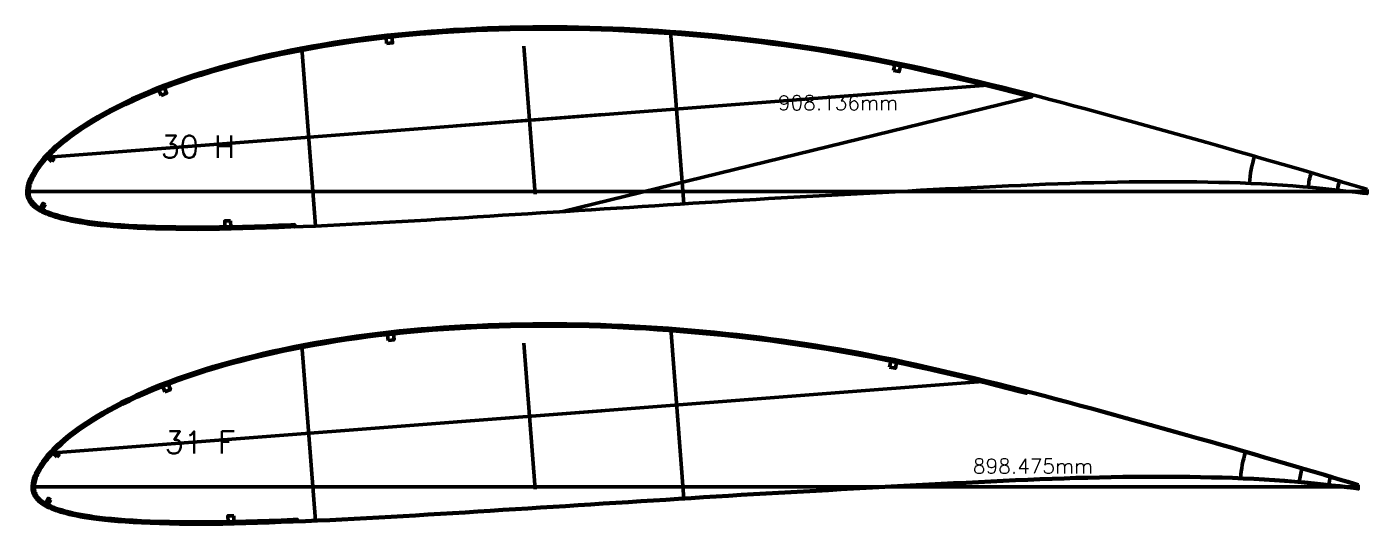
# Model space of a CAD drawing. Header units: metres. Extents: x -405 to 675, y -15418 to 133.
# Drawn here: x -341 to 568, y -6025 to -5688 of the extents above; entities that cross this region are included whole.
import ezdxf
from ezdxf.enums import TextEntityAlignment as Align

# ---------------------------------------------------------------- set-up
doc = ezdxf.new("R2010")
doc.units = ezdxf.units.M
for name, color, linetype, lineweight in [('FoilLayer', 7, 'Continuous', 50), ('RefFoilLayer', 7, 'Continuous', 50), ('StringerLayer', 7, 'Continuous', 50), ('SubLayer', 7, 'Continuous', 50), ('TextLayer', 7, 'Continuous', 50)]:
    doc.layers.add(name, color=color, linetype=linetype, lineweight=lineweight)
doc.styles.add('MSゴシック', font='romans')

msp = doc.modelspace()

# ---------------------------------------------------------------- linework, layer by layer
at = {"layer": 'FoilLayer'}
msp.add_line((340.18, -5735.85), (22.7, -5813.49), dxfattribs=at)
for points in [[(567.58, -5798.64), (564.8, -5797.75), (560.34, -5796.4), (555.51, -5794.9), (550.23, -5793.31), (544.47, -5791.6), (538.29, -5789.77), (531.74, -5787.82), (524.88, -5785.8), (517.83, -5783.71), (510.71, -5781.63), (503.54, -5779.59), (496.27, -5777.46), (488.91, -5775.3), (481.42, -5773.16), (473.82, -5770.99), (466.08, -5768.82), (458.21, -5766.6), (450.2, -5764.34), (442.11, -5762.07), (433.95, -5759.79), (425.77, -5757.5), (417.59, -5755.21), (409.41, -5752.94), (401.23, -5750.68), (393.06, -5748.43), (384.91, -5746.2), (376.79, -5743.99), (368.7, -5741.81), (360.63, -5739.65), (352.57, -5737.53), (344.53, -5735.43), (340.55, -5734.4), (340.18, -5735.85), (336.14, -5734.81), (328.15, -5732.77), (320.17, -5730.77), (312.19, -5728.8), (304.22, -5726.86), (296.26, -5724.95), (288.31, -5723.07), (280.42, -5721.22), (272.59, -5719.42), (264.82, -5717.68), (257.08, -5716), (249.36, -5714.37), (241.67, -5712.8), (233.99, -5711.28), (226.32, -5709.81), (218.67, -5708.4), (211.02, -5707.05), (203.37, -5705.75), (195.72, -5704.5), (188.05, -5703.31), (180.37, -5702.17), (172.68, -5701.08), (164.98, -5700.04), (157.28, -5699.05), (149.57, -5698.11), (141.83, -5697.23), (134.08, -5696.4), (126.31, -5695.61), (118.52, -5694.87), (110.74, -5694.17), (102.95, -5693.53), (95.17, -5692.93), (87.4, -5692.38), (79.64, -5691.89), (71.89, -5691.45), (64.14, -5691.06), (56.4, -5690.72), (48.67, -5690.44), (40.95, -5690.21), (33.24, -5690.04), (25.53, -5689.92), (17.82, -5689.86), (10.12, -5689.85), (2.42, -5689.9), (-5.28, -5690.01), (-12.98, -5690.16), (-20.66, -5690.37), (-28.33, -5690.64), (-35.99, -5690.96), (-43.63, -5691.34), (-51.25, -5691.77), (-58.86, -5692.26), (-66.42, -5692.8), (-73.93, -5693.39), (-81.39, -5694.04), (-88.8, -5694.76), (-96.18, -5695.56), (-103.55, -5696.42), (-110.9, -5697.35), (-118.23, -5698.35), (-125.54, -5699.41), (-132.82, -5700.53), (-140.06, -5701.72), (-147.26, -5702.97), (-154.42, -5704.29), (-161.53, -5705.67), (-168.58, -5707.12), (-175.57, -5708.63), (-182.5, -5710.21), (-189.36, -5711.86), (-196.17, -5713.58), (-202.92, -5715.37), (-209.58, -5717.21), (-216.12, -5719.09), (-222.51, -5721.02), (-228.77, -5723.01), (-234.89, -5725.07), (-240.88, -5727.19), (-246.75, -5729.38), (-252.47, -5731.62), (-258.05, -5733.91), (-263.46, -5736.24), (-268.7, -5738.61), (-273.75, -5741), (-278.6, -5743.39), (-283.22, -5745.76), (-287.59, -5748.1), (-291.71, -5750.41), (-295.57, -5752.68), (-299.17, -5754.9), (-302.54, -5757.07), (-305.67, -5759.18), (-308.58, -5761.22), (-311.27, -5763.18), (-313.75, -5765.08), (-316.04, -5766.92), (-318.15, -5768.69), (-320.1, -5770.41), (-321.9, -5772.07), (-323.56, -5773.68), (-325.1, -5775.23), (-326.52, -5776.73), (-327.83, -5778.18), (-329.04, -5779.58), (-330.16, -5780.94), (-331.18, -5782.26), (-332.13, -5783.55), (-333.01, -5784.79), (-333.81, -5786), (-334.55, -5787.18), (-335.22, -5788.34), (-335.85, -5789.46), (-336.41, -5790.53), (-336.91, -5791.57), (-337.35, -5792.63), (-337.75, -5793.66), (-338.1, -5794.62), (-338.39, -5795.55), (-338.61, -5796.49), (-338.79, -5797.42), (-338.92, -5798.32), (-339.01, -5799.19), (-339.05, -5800.06), (-339.04, -5800.85), (-338.98, -5801.66), (-338.86, -5802.46), (-338.66, -5803.26), (-338.38, -5804.07), (-338.04, -5804.87), (-337.62, -5805.66), (-337.14, -5806.42), (-336.57, -5807.18), (-335.93, -5807.91), (-335.2, -5808.63), (-334.41, -5809.33), (-333.54, -5810.02), (-332.61, -5810.67), (-331.61, -5811.31), (-330.52, -5811.92), (-329.36, -5812.51), (-328.1, -5813.08), (-326.76, -5813.64), (-325.33, -5814.19), (-323.81, -5814.74), (-322.19, -5815.28), (-320.46, -5815.82), (-318.62, -5816.36), (-316.66, -5816.89), (-314.56, -5817.41), (-312.29, -5817.92), (-309.86, -5818.43), (-307.23, -5818.94), (-304.39, -5819.44), (-301.32, -5819.95), (-298.01, -5820.44), (-294.43, -5820.91), (-290.54, -5821.36), (-286.31, -5821.77), (-281.71, -5822.16), (-276.74, -5822.54), (-271.41, -5822.88), (-265.71, -5823.18), (-259.66, -5823.44), (-253.25, -5823.64), (-246.52, -5823.8), (-239.52, -5823.93), (-232.33, -5824.01), (-225, -5824.05), (-217.55, -5824.02), (-209.96, -5823.93), (-202.22, -5823.77), (-194.33, -5823.58), (-186.34, -5823.34), (-178.24, -5823.07), (-170.04, -5822.78), (-161.76, -5822.46), (-158.98, -5822.35), (-158.92, -5823.85), (-153.38, -5823.63), (-145.06, -5823.29), (-136.74, -5822.92), (-128.41, -5822.52), (-120.03, -5822.1), (-111.62, -5821.67), (-103.19, -5821.22), (-94.77, -5820.76), (-86.37, -5820.28), (-77.94, -5819.78), (-69.48, -5819.26), (-60.99, -5818.72), (-52.47, -5818.19), (-43.93, -5817.67), (-35.38, -5817.14), (-26.81, -5816.6), (-18.23, -5816.05), (-9.63, -5815.5), (-1.04, -5814.96), (7.56, -5814.43), (16.16, -5813.89), (24.75, -5813.36), (33.34, -5812.81), (41.93, -5812.26), (50.53, -5811.72), (59.13, -5811.17), (67.73, -5810.64), (76.32, -5810.1), (84.92, -5809.55), (93.51, -5809), (102.1, -5808.45), (110.68, -5807.9), (119.26, -5807.36), (127.82, -5806.83), (136.39, -5806.3), (144.95, -5805.78), (153.51, -5805.27), (162.05, -5804.76), (170.59, -5804.27), (179.13, -5803.79), (187.69, -5803.32), (196.27, -5802.85), (204.85, -5802.38), (213.43, -5801.91), (222.02, -5801.43), (230.6, -5800.96), (239.17, -5800.49), (247.75, -5800.03), (256.32, -5799.58), (264.89, -5799.12), (273.44, -5798.66), (281.96, -5798.21), (290.48, -5797.77), (298.99, -5797.36), (307.52, -5796.94), (316.03, -5796.53), (324.5, -5796.13), (332.92, -5795.74), (341.27, -5795.37), (349.59, -5795.04), (357.88, -5794.71), (366.08, -5794.41), (374.2, -5794.15), (382.28, -5793.94), (390.34, -5793.76), (398.38, -5793.61), (406.34, -5793.46), (414.15, -5793.32), (421.81, -5793.26), (429.46, -5793.3), (437.1, -5793.34), (444.67, -5793.36), (452.13, -5793.44), (459.56, -5793.61), (466.98, -5793.78), (474.32, -5793.91), (481.55, -5794.09), (488.75, -5794.4), (496, -5794.77), (503.22, -5795.14), (510.25, -5795.53), (517.14, -5796.06), (523.99, -5796.67), (530.73, -5797.29), (537.23, -5797.92), (543.43, -5798.56), (549.29, -5799.21), (554.79, -5799.81), (559.9, -5800.41), (564.61, -5800.98), (567.52, -5801.36)], [(561.41, -5999.08), (558.66, -5998.2), (554.25, -5996.87), (549.47, -5995.39), (544.25, -5993.81), (538.55, -5992.12), (532.43, -5990.31), (525.95, -5988.38), (519.17, -5986.38), (512.2, -5984.32), (505.16, -5982.26), (498.06, -5980.24), (490.86, -5978.14), (483.58, -5976), (476.18, -5973.87), (468.65, -5971.73), (461, -5969.58), (453.21, -5967.38), (445.29, -5965.16), (437.28, -5962.91), (429.21, -5960.65), (421.12, -5958.38), (413.03, -5956.12), (404.94, -5953.87), (396.85, -5951.64), (388.76, -5949.41), (380.7, -5947.21), (372.66, -5945.02), (364.66, -5942.86), (356.68, -5940.73), (348.7, -5938.63), (340.75, -5936.55), (336.82, -5935.53), (336.55, -5936.55), (332.56, -5935.52), (324.65, -5933.5), (316.76, -5931.52), (308.87, -5929.57), (300.98, -5927.65), (293.1, -5925.76), (285.24, -5923.9), (277.44, -5922.07), (269.69, -5920.3), (262, -5918.58), (254.34, -5916.91), (246.71, -5915.3), (239.09, -5913.74), (231.5, -5912.24), (223.91, -5910.79), (216.34, -5909.39), (208.77, -5908.05), (201.21, -5906.77), (193.63, -5905.54), (186.05, -5904.36), (178.45, -5903.23), (170.84, -5902.15), (163.23, -5901.12), (155.6, -5900.14), (147.97, -5899.21), (140.32, -5898.34), (132.65, -5897.52), (124.96, -5896.74), (117.26, -5896), (109.56, -5895.32), (101.86, -5894.68), (94.16, -5894.09), (86.47, -5893.54), (78.79, -5893.05), (71.12, -5892.62), (63.46, -5892.23), (55.8, -5891.9), (48.16, -5891.62), (40.52, -5891.39), (32.88, -5891.22), (25.26, -5891.11), (17.64, -5891.04), (10.02, -5891.04), (2.4, -5891.09), (-5.22, -5891.19), (-12.84, -5891.35), (-20.44, -5891.56), (-28.03, -5891.82), (-35.6, -5892.14), (-43.16, -5892.51), (-50.71, -5892.94), (-58.23, -5893.42), (-65.71, -5893.95), (-73.14, -5894.54), (-80.52, -5895.19), (-87.85, -5895.9), (-95.15, -5896.69), (-102.44, -5897.54), (-109.72, -5898.46), (-116.97, -5899.44), (-124.2, -5900.49), (-131.4, -5901.6), (-138.57, -5902.78), (-145.69, -5904.02), (-152.77, -5905.32), (-159.8, -5906.69), (-166.78, -5908.12), (-173.7, -5909.62), (-180.56, -5911.18), (-187.34, -5912.81), (-194.08, -5914.52), (-200.76, -5916.29), (-207.35, -5918.1), (-213.81, -5919.96), (-220.14, -5921.88), (-226.33, -5923.85), (-232.39, -5925.88), (-238.32, -5927.98), (-244.12, -5930.14), (-249.78, -5932.36), (-255.3, -5934.63), (-260.65, -5936.93), (-265.83, -5939.28), (-270.83, -5941.64), (-275.63, -5944.01), (-280.2, -5946.35), (-284.53, -5948.67), (-288.6, -5950.95), (-292.41, -5953.19), (-295.98, -5955.39), (-299.31, -5957.54), (-302.41, -5959.62), (-305.28, -5961.64), (-307.95, -5963.59), (-310.4, -5965.47), (-312.67, -5967.28), (-314.76, -5969.03), (-316.68, -5970.73), (-318.46, -5972.38), (-320.11, -5973.97), (-321.63, -5975.5), (-323.03, -5976.99), (-324.33, -5978.42), (-325.53, -5979.81), (-326.63, -5981.15), (-327.65, -5982.46), (-328.59, -5983.73), (-329.45, -5984.97), (-330.25, -5986.16), (-330.97, -5987.33), (-331.64, -5988.47), (-332.26, -5989.58), (-332.82, -5990.64), (-333.31, -5991.67), (-333.74, -5992.71), (-334.14, -5993.73), (-334.49, -5994.68), (-334.77, -5995.6), (-334.99, -5996.53), (-335.17, -5997.45), (-335.3, -5998.34), (-335.39, -5999.2), (-335.43, -6000.06), (-335.42, -6000.84), (-335.36, -6001.64), (-335.24, -6002.43), (-335.04, -6003.22), (-334.77, -6004.02), (-334.43, -6004.81), (-334.02, -6005.59), (-333.54, -6006.35), (-332.98, -6007.09), (-332.34, -6007.82), (-331.63, -6008.53), (-330.84, -6009.22), (-329.99, -6009.9), (-329.06, -6010.55), (-328.07, -6011.18), (-327, -6011.78), (-325.85, -6012.36), (-324.61, -6012.93), (-323.28, -6013.48), (-321.87, -6014.03), (-320.36, -6014.57), (-318.76, -6015.1), (-317.05, -6015.64), (-315.23, -6016.17), (-313.29, -6016.7), (-311.21, -6017.21), (-308.97, -6017.72), (-306.56, -6018.22), (-303.95, -6018.72), (-301.15, -6019.22), (-298.12, -6019.72), (-294.84, -6020.21), (-291.29, -6020.67), (-287.44, -6021.11), (-283.26, -6021.52), (-278.71, -6021.91), (-273.8, -6022.28), (-268.52, -6022.62), (-262.89, -6022.92), (-256.9, -6023.17), (-250.56, -6023.37), (-243.9, -6023.53), (-236.97, -6023.66), (-229.86, -6023.74), (-222.6, -6023.78), (-215.23, -6023.75), (-207.73, -6023.66), (-200.07, -6023.5), (-192.26, -6023.31), (-184.35, -6023.08), (-176.34, -6022.81), (-168.23, -6022.52), (-160.04, -6022.21), (-157.29, -6022.1), (-157.25, -6023.15), (-151.77, -6022.93), (-143.54, -6022.59), (-135.31, -6022.23), (-127.06, -6021.84), (-118.78, -6021.42), (-110.46, -6020.99), (-102.12, -6020.54), (-93.79, -6020.09), (-85.48, -6019.62), (-77.14, -6019.12), (-68.77, -6018.6), (-60.36, -6018.07), (-51.94, -6017.55), (-43.49, -6017.03), (-35.03, -6016.51), (-26.56, -6015.97), (-18.06, -6015.43), (-9.56, -6014.89), (-1.05, -6014.36), (7.45, -6013.83), (15.96, -6013.3), (24.46, -6012.77), (32.96, -6012.23), (41.46, -6011.68), (49.96, -6011.14), (58.47, -6010.61), (66.98, -6010.07), (75.48, -6009.54), (83.98, -6009), (92.48, -6008.46), (100.99, -6007.91), (109.48, -6007.37), (117.96, -6006.83), (126.44, -6006.31), (134.91, -6005.78), (143.38, -6005.27), (151.85, -6004.76), (160.3, -6004.26), (168.75, -6003.78), (177.2, -6003.3), (185.67, -6002.84), (194.15, -6002.38), (202.64, -6001.91), (211.14, -6001.44), (219.63, -6000.97), (228.12, -6000.5), (236.6, -6000.04), (245.09, -5999.58), (253.57, -5999.13), (262.05, -5998.68), (270.51, -5998.22), (278.94, -5997.78), (287.36, -5997.35), (295.79, -5996.93), (304.23, -5996.53), (312.65, -5996.12), (321.03, -5995.72), (329.36, -5995.33), (337.62, -5994.97), (345.86, -5994.64), (354.05, -5994.32), (362.17, -5994.02), (370.21, -5993.76), (378.2, -5993.55), (386.18, -5993.38), (394.13, -5993.23), (402.01, -5993.08), (409.75, -5992.94), (417.33, -5992.89), (424.89, -5992.92), (432.45, -5992.96), (439.94, -5992.98), (447.33, -5993.06), (454.69, -5993.23), (462.02, -5993.39), (469.28, -5993.52), (476.44, -5993.7), (483.57, -5994.01), (490.75, -5994.38), (497.89, -5994.74), (504.85, -5995.13), (511.67, -5995.66), (518.46, -5996.25), (525.12, -5996.88), (531.56, -5997.49), (537.69, -5998.12), (543.5, -5998.77), (548.94, -5999.37), (554, -5999.96), (558.66, -6000.52), (561.54, -6000.9)]]:
    msp.add_lwpolyline(points, close=True, dxfattribs=at)
at = {"layer": 'RefFoilLayer'}
for points in [[(567.58, -5798.64), (564.8, -5797.75), (560.34, -5796.4), (555.51, -5794.9), (550.23, -5793.31), (544.47, -5791.6), (538.29, -5789.77), (531.74, -5787.82), (524.88, -5785.8), (517.83, -5783.71), (510.71, -5781.63), (503.54, -5779.59), (496.27, -5777.46), (488.91, -5775.3), (481.42, -5773.16), (473.82, -5770.99), (466.08, -5768.82), (458.21, -5766.6), (450.2, -5764.34), (442.11, -5762.07), (433.95, -5759.79), (425.77, -5757.5), (417.59, -5755.21), (409.41, -5752.94), (401.23, -5750.68), (393.06, -5748.43), (384.91, -5746.2), (376.79, -5743.99), (368.7, -5741.81), (360.63, -5739.65), (352.57, -5737.53), (344.53, -5735.43), (336.51, -5733.36), (328.51, -5731.32), (320.53, -5729.31), (312.55, -5727.34), (304.57, -5725.4), (296.6, -5723.49), (288.66, -5721.61), (280.76, -5719.76), (272.92, -5717.96), (265.13, -5716.22), (257.39, -5714.53), (249.66, -5712.9), (241.96, -5711.33), (234.27, -5709.81), (226.59, -5708.34), (218.93, -5706.92), (211.27, -5705.57), (203.61, -5704.27), (195.95, -5703.02), (188.27, -5701.83), (180.58, -5700.68), (172.88, -5699.59), (165.17, -5698.55), (157.46, -5697.56), (149.74, -5696.62), (141.99, -5695.74), (134.23, -5694.91), (126.45, -5694.12), (118.66, -5693.38), (110.86, -5692.68), (103.07, -5692.03), (95.28, -5691.43), (87.5, -5690.89), (79.72, -5690.39), (71.96, -5689.95), (64.21, -5689.56), (56.46, -5689.22), (48.72, -5688.94), (40.99, -5688.71), (33.26, -5688.54), (25.54, -5688.42), (17.83, -5688.36), (10.11, -5688.35), (2.4, -5688.4), (-5.31, -5688.51), (-13.02, -5688.66), (-20.71, -5688.87), (-28.39, -5689.14), (-36.06, -5689.46), (-43.71, -5689.84), (-51.35, -5690.28), (-58.96, -5690.76), (-66.54, -5691.3), (-74.06, -5691.9), (-81.53, -5692.55), (-88.96, -5693.27), (-96.35, -5694.07), (-103.73, -5694.94), (-111.1, -5695.87), (-118.45, -5696.86), (-125.77, -5697.92), (-133.06, -5699.05), (-140.32, -5700.24), (-147.54, -5701.5), (-154.71, -5702.81), (-161.83, -5704.2), (-168.9, -5705.65), (-175.91, -5707.17), (-182.85, -5708.75), (-189.73, -5710.4), (-196.55, -5712.13), (-203.32, -5713.93), (-210, -5715.77), (-216.55, -5717.65), (-222.97, -5719.59), (-229.25, -5721.59), (-235.39, -5723.66), (-241.41, -5725.79), (-247.29, -5727.98), (-253.04, -5730.23), (-258.64, -5732.53), (-264.08, -5734.87), (-269.34, -5737.25), (-274.42, -5739.65), (-279.29, -5742.05), (-283.93, -5744.44), (-288.33, -5746.8), (-292.47, -5749.12), (-296.35, -5751.4), (-299.99, -5753.64), (-303.38, -5755.82), (-306.53, -5757.95), (-309.46, -5760.01), (-312.18, -5761.99), (-314.69, -5763.91), (-317.01, -5765.77), (-319.15, -5767.56), (-321.12, -5769.31), (-322.94, -5770.99), (-324.63, -5772.62), (-326.19, -5774.2), (-327.63, -5775.72), (-328.97, -5777.2), (-330.2, -5778.63), (-331.34, -5780.02), (-332.39, -5781.37), (-333.36, -5782.69), (-334.26, -5783.96), (-335.08, -5785.21), (-335.84, -5786.42), (-336.53, -5787.61), (-337.18, -5788.76), (-337.77, -5789.89), (-338.29, -5790.99), (-338.75, -5792.08), (-339.16, -5793.15), (-339.53, -5794.18), (-339.85, -5795.21), (-340.09, -5796.21), (-340.27, -5797.2), (-340.42, -5798.18), (-340.51, -5799.13), (-340.55, -5800.06), (-340.54, -5800.97), (-340.46, -5801.9), (-340.31, -5802.83), (-340.07, -5803.75), (-339.76, -5804.67), (-339.36, -5805.58), (-338.89, -5806.46), (-338.33, -5807.33), (-337.7, -5808.17), (-336.98, -5808.98), (-336.19, -5809.76), (-335.33, -5810.51), (-334.41, -5811.24), (-333.41, -5811.94), (-332.34, -5812.62), (-331.2, -5813.26), (-329.98, -5813.88), (-328.68, -5814.47), (-327.3, -5815.04), (-325.84, -5815.61), (-324.29, -5816.16), (-322.64, -5816.71), (-320.88, -5817.26), (-319.02, -5817.81), (-317.02, -5818.35), (-314.89, -5818.88), (-312.6, -5819.39), (-310.14, -5819.9), (-307.49, -5820.41), (-304.63, -5820.92), (-301.54, -5821.43), (-298.21, -5821.93), (-294.6, -5822.4), (-290.68, -5822.85), (-286.43, -5823.26), (-281.82, -5823.66), (-276.84, -5824.03), (-271.49, -5824.38), (-265.78, -5824.68), (-259.71, -5824.94), (-253.29, -5825.14), (-246.55, -5825.3), (-239.54, -5825.43), (-232.34, -5825.51), (-224.99, -5825.55), (-217.53, -5825.52), (-209.93, -5825.43), (-202.18, -5825.27), (-194.29, -5825.07), (-186.29, -5824.84), (-178.18, -5824.57), (-169.98, -5824.27), (-161.7, -5823.96), (-153.38, -5823.63), (-145.06, -5823.29), (-136.74, -5822.92), (-128.41, -5822.52), (-120.03, -5822.1), (-111.62, -5821.67), (-103.19, -5821.22), (-94.77, -5820.76), (-86.37, -5820.28), (-77.94, -5819.78), (-69.48, -5819.26), (-60.99, -5818.72), (-52.47, -5818.19), (-43.93, -5817.67), (-35.38, -5817.14), (-26.81, -5816.6), (-18.23, -5816.05), (-9.63, -5815.5), (-1.04, -5814.96), (7.56, -5814.43), (16.16, -5813.89), (24.75, -5813.36), (33.34, -5812.81), (41.93, -5812.26), (50.53, -5811.72), (59.13, -5811.17), (67.73, -5810.64), (76.32, -5810.1), (84.92, -5809.55), (93.51, -5809), (102.1, -5808.45), (110.68, -5807.9), (119.26, -5807.36), (127.82, -5806.83), (136.39, -5806.3), (144.95, -5805.78), (153.51, -5805.27), (162.05, -5804.76), (170.59, -5804.27), (179.13, -5803.79), (187.69, -5803.32), (196.27, -5802.85), (204.85, -5802.38), (213.43, -5801.91), (222.02, -5801.43), (230.6, -5800.96), (239.17, -5800.49), (247.75, -5800.03), (256.32, -5799.58), (264.89, -5799.12), (273.44, -5798.66), (281.96, -5798.21), (290.48, -5797.77), (298.99, -5797.36), (307.52, -5796.94), (316.03, -5796.53), (324.5, -5796.13), (332.92, -5795.74), (341.27, -5795.37), (349.59, -5795.04), (357.88, -5794.71), (366.08, -5794.41), (374.2, -5794.15), (382.28, -5793.94), (390.34, -5793.76), (398.38, -5793.61), (406.34, -5793.46), (414.15, -5793.32), (421.81, -5793.26), (429.46, -5793.3), (437.1, -5793.34), (444.67, -5793.36), (452.13, -5793.44), (459.56, -5793.61), (466.98, -5793.78), (474.32, -5793.91), (481.55, -5794.09), (488.75, -5794.4), (496, -5794.77), (503.22, -5795.14), (510.25, -5795.53), (517.14, -5796.06), (523.99, -5796.67), (530.73, -5797.29), (537.23, -5797.92), (543.43, -5798.56), (549.29, -5799.21), (554.79, -5799.81), (559.9, -5800.41), (564.61, -5800.98), (567.52, -5801.36)], [(561.55, -5998.65), (558.79, -5997.77), (554.38, -5996.44), (549.6, -5994.96), (544.37, -5993.38), (538.68, -5991.69), (532.56, -5989.88), (526.08, -5987.95), (519.3, -5985.95), (512.32, -5983.88), (505.28, -5981.83), (498.19, -5979.81), (490.99, -5977.7), (483.7, -5975.56), (476.3, -5973.44), (468.78, -5971.3), (461.13, -5969.15), (453.33, -5966.95), (445.41, -5964.72), (437.4, -5962.48), (429.34, -5960.22), (421.24, -5957.95), (413.15, -5955.69), (405.06, -5953.44), (396.97, -5951.2), (388.88, -5948.98), (380.82, -5946.77), (372.78, -5944.58), (364.78, -5942.43), (356.79, -5940.3), (348.82, -5938.19), (340.86, -5936.11), (332.93, -5934.06), (325.02, -5932.05), (317.12, -5930.07), (309.22, -5928.12), (301.33, -5926.2), (293.45, -5924.3), (285.58, -5922.44), (277.77, -5920.61), (270.02, -5918.83), (262.31, -5917.11), (254.65, -5915.44), (247.01, -5913.83), (239.39, -5912.27), (231.78, -5910.77), (224.18, -5909.31), (216.6, -5907.91), (209.02, -5906.57), (201.45, -5905.29), (193.86, -5904.05), (186.27, -5902.87), (178.66, -5901.74), (171.04, -5900.66), (163.42, -5899.63), (155.78, -5898.65), (148.14, -5897.72), (140.48, -5896.85), (132.8, -5896.02), (125.1, -5895.24), (117.39, -5894.51), (109.68, -5893.82), (101.97, -5893.18), (94.26, -5892.59), (86.56, -5892.05), (78.87, -5891.56), (71.2, -5891.12), (63.52, -5890.73), (55.86, -5890.4), (48.2, -5890.12), (40.55, -5889.89), (32.91, -5889.72), (25.27, -5889.61), (17.64, -5889.54), (10.01, -5889.54), (2.38, -5889.59), (-5.25, -5889.69), (-12.88, -5889.85), (-20.49, -5890.06), (-28.09, -5890.32), (-35.68, -5890.64), (-43.25, -5891.01), (-50.8, -5891.44), (-58.34, -5891.92), (-65.83, -5892.46), (-73.27, -5893.05), (-80.67, -5893.69), (-88.01, -5894.41), (-95.33, -5895.2), (-102.63, -5896.05), (-109.92, -5896.97), (-117.19, -5897.96), (-124.43, -5899.01), (-131.64, -5900.12), (-138.82, -5901.3), (-145.97, -5902.54), (-153.06, -5903.85), (-160.11, -5905.22), (-167.1, -5906.65), (-174.03, -5908.15), (-180.91, -5909.72), (-187.71, -5911.36), (-194.46, -5913.07), (-201.16, -5914.84), (-207.76, -5916.66), (-214.25, -5918.53), (-220.6, -5920.45), (-226.81, -5922.42), (-232.89, -5924.47), (-238.84, -5926.58), (-244.66, -5928.75), (-250.35, -5930.97), (-255.89, -5933.25), (-261.27, -5935.57), (-266.48, -5937.92), (-271.5, -5940.3), (-276.32, -5942.67), (-280.91, -5945.03), (-285.26, -5947.36), (-289.36, -5949.66), (-293.2, -5951.92), (-296.79, -5954.13), (-300.15, -5956.29), (-303.27, -5958.4), (-306.17, -5960.43), (-308.86, -5962.4), (-311.34, -5964.3), (-313.64, -5966.13), (-315.75, -5967.91), (-317.7, -5969.63), (-319.51, -5971.3), (-321.17, -5972.91), (-322.72, -5974.47), (-324.15, -5975.98), (-325.47, -5977.44), (-326.69, -5978.86), (-327.82, -5980.23), (-328.86, -5981.57), (-329.82, -5982.87), (-330.7, -5984.14), (-331.52, -5985.37), (-332.27, -5986.57), (-332.95, -5987.74), (-333.59, -5988.88), (-334.18, -5989.99), (-334.69, -5991.09), (-335.14, -5992.17), (-335.55, -5993.22), (-335.92, -5994.25), (-336.23, -5995.26), (-336.47, -5996.25), (-336.65, -5997.23), (-336.8, -5998.19), (-336.89, -5999.14), (-336.93, -6000.06), (-336.92, -6000.96), (-336.84, -6001.88), (-336.69, -6002.8), (-336.46, -6003.71), (-336.14, -6004.62), (-335.75, -6005.52), (-335.28, -6006.4), (-334.73, -6007.25), (-334.1, -6008.08), (-333.4, -6008.88), (-332.62, -6009.66), (-331.77, -6010.4), (-330.85, -6011.12), (-329.86, -6011.82), (-328.81, -6012.48), (-327.68, -6013.12), (-326.47, -6013.73), (-325.18, -6014.31), (-323.82, -6014.88), (-322.37, -6015.44), (-320.84, -6015.99), (-319.2, -6016.54), (-317.47, -6017.08), (-315.62, -6017.62), (-313.65, -6018.15), (-311.54, -6018.67), (-309.27, -6019.19), (-306.84, -6019.69), (-304.22, -6020.2), (-301.39, -6020.7), (-298.34, -6021.2), (-295.04, -6021.7), (-291.46, -6022.16), (-287.59, -6022.61), (-283.39, -6023.02), (-278.82, -6023.41), (-273.9, -6023.78), (-268.6, -6024.12), (-262.95, -6024.42), (-256.94, -6024.67), (-250.59, -6024.87), (-243.92, -6025.03), (-236.99, -6025.16), (-229.86, -6025.24), (-222.6, -6025.28), (-215.21, -6025.25), (-207.7, -6025.16), (-200.03, -6025), (-192.22, -6024.81), (-184.3, -6024.58), (-176.29, -6024.31), (-168.17, -6024.02), (-159.98, -6023.7), (-151.75, -6023.38), (-143.52, -6023.04), (-135.29, -6022.68), (-127.04, -6022.29), (-118.75, -6021.87), (-110.43, -6021.43), (-102.1, -6020.99), (-93.77, -6020.54), (-85.45, -6020.07), (-77.12, -6019.57), (-68.74, -6019.05), (-60.34, -6018.52), (-51.91, -6018), (-43.46, -6017.48), (-35.01, -6016.96), (-26.53, -6016.42), (-18.03, -6015.88), (-9.53, -6015.34), (-1.03, -6014.8), (7.48, -6014.27), (15.99, -6013.75), (24.49, -6013.22), (32.98, -6012.68), (41.49, -6012.13), (49.99, -6011.59), (58.5, -6011.05), (67.01, -6010.52), (75.51, -6009.99), (84.01, -6009.45), (92.51, -6008.91), (101.01, -6008.36), (109.51, -6007.82), (117.99, -6007.28), (126.46, -6006.75), (134.94, -6006.23), (143.41, -6005.72), (151.87, -6005.21), (160.33, -6004.71), (168.77, -6004.23), (177.22, -6003.75), (185.69, -6003.29), (194.18, -6002.82), (202.67, -6002.36), (211.16, -6001.89), (219.66, -6001.41), (228.14, -6000.95), (236.63, -6000.49), (245.11, -6000.03), (253.6, -5999.58), (262.07, -5999.13), (270.53, -5998.67), (278.96, -5998.23), (287.39, -5997.8), (295.81, -5997.38), (304.25, -5996.98), (312.67, -5996.57), (321.05, -5996.17), (329.38, -5995.78), (337.64, -5995.42), (345.87, -5995.09), (354.07, -5994.77), (362.19, -5994.47), (370.22, -5994.21), (378.21, -5994), (386.19, -5993.83), (394.14, -5993.68), (402.02, -5993.53), (409.75, -5993.39), (417.33, -5993.34), (424.89, -5993.37), (432.45, -5993.41), (439.94, -5993.43), (447.32, -5993.51), (454.67, -5993.68), (462.02, -5993.84), (469.27, -5993.97), (476.42, -5994.15), (483.55, -5994.46), (490.73, -5994.83), (497.87, -5995.19), (504.82, -5995.58), (511.63, -5996.1), (518.42, -5996.7), (525.08, -5997.32), (531.52, -5997.94), (537.64, -5998.57), (543.45, -5999.21), (548.89, -5999.82), (553.94, -6000.4), (558.6, -6000.97), (561.48, -6001.35)]]:
    msp.add_lwpolyline(points, close=True, dxfattribs=at)
at = {"layer": 'StringerLayer'}
for points in [[(-96.75, -5699.64), (-92.78, -5699.22), (-93.21, -5695.24), (-97.18, -5695.67), (-96.75, -5699.64)], [(246.64, -5717.89), (250.56, -5718.71), (251.38, -5714.8), (247.47, -5713.97), (246.64, -5717.89)], [(-249.59, -5734.79), (-245.87, -5733.33), (-247.33, -5729.61), (-251.05, -5731.06), (-249.59, -5734.79)], [(-323.62, -5779.49), (-322.25, -5778.04), (-325.15, -5775.29), (-326.53, -5776.74), (-323.62, -5779.49)], [(-327.9, -5808.81), (-329.64, -5807.82), (-331.6, -5811.31), (-329.86, -5812.29), (-327.9, -5808.81)], [(-202.44, -5819.77), (-206.44, -5819.85), (-206.36, -5823.85), (-202.36, -5823.77), (-202.44, -5819.77)], [(-95.74, -5900.77), (-91.76, -5900.34), (-92.19, -5896.37), (-96.17, -5896.79), (-95.74, -5900.77)], [(243.99, -5918.81), (247.9, -5919.64), (248.73, -5915.73), (244.81, -5914.9), (243.99, -5918.81)], [(-246.94, -5935.54), (-243.21, -5934.09), (-244.67, -5930.36), (-248.4, -5931.82), (-246.94, -5935.54)], [(-320.15, -5979.76), (-318.77, -5978.3), (-321.67, -5975.55), (-323.05, -5977), (-320.15, -5979.76)], [(-324.37, -6008.67), (-326.12, -6007.68), (-328.08, -6011.17), (-326.34, -6012.15), (-324.37, -6008.67)], [(-200.27, -6019.51), (-204.27, -6019.59), (-204.19, -6023.58), (-200.19, -6023.5), (-200.27, -6019.51)]]:
    msp.add_lwpolyline(points, dxfattribs=at)
at = {"layer": 'SubLayer'}
for p, q in [((95.66, -5691.46), (104.65, -5808.29)), ((-154.21, -5702.72), (-144.93, -5823.28)), ((-3.86, -5701.51), (3.86, -5801.82)), ((313.4, -5727.55), (-328.75, -5776.96)), ((-49.74, -5755.49), (49.74, -5747.84)), ((-340.55, -5800), (567.58, -5800)), ((95.72, -5892.7), (104.6, -6008.13)), ((-3.81, -5902.72), (3.81, -6001.64)), ((-154.15, -5904.06), (-144.99, -6023.1)), ((310.06, -5928.32), (-325.26, -5977.21)), ((-49.05, -5955.96), (49.05, -5948.41)), ((-336.93, -6000), (561.55, -6000))]:
    msp.add_line(p, q, dxfattribs=at)
for centre, radius, start, end in [((567.58, -5800), 80, 162.53878, 175.95622), ((567.58, -5800), 40, 161.36122, 175.7154), ((567.58, -5800), 20, 159.23377, 177.19004), ((561.55, -6000), 80, 162.87266, 175.65064), ((561.55, -6000), 40, 162.02902, 175.0595), ((561.55, -6000), 20, 160.57119, 175.86169)]:
    msp.add_arc(centre, radius, start, end, dxfattribs=at)

# ---------------------------------------------------------------- texts
at = {"layer": 'TextLayer', "style": 'MSゴシック'}
for s, p in [('908.136mm', (249.74, -5747.79)), ('898.475mm', (381.85, -5993.92))]:
    msp.add_text(s, height=10, dxfattribs=at).set_placement(p, align=Align.BOTTOM_RIGHT)
for s, p in [('30 H', (-249.74, -5777.08)), ('31 F', (-247.08, -5977.32))]:
    msp.add_text(s, height=15, dxfattribs=at).set_placement(p)

doc.saveas('drawing.dxf')
